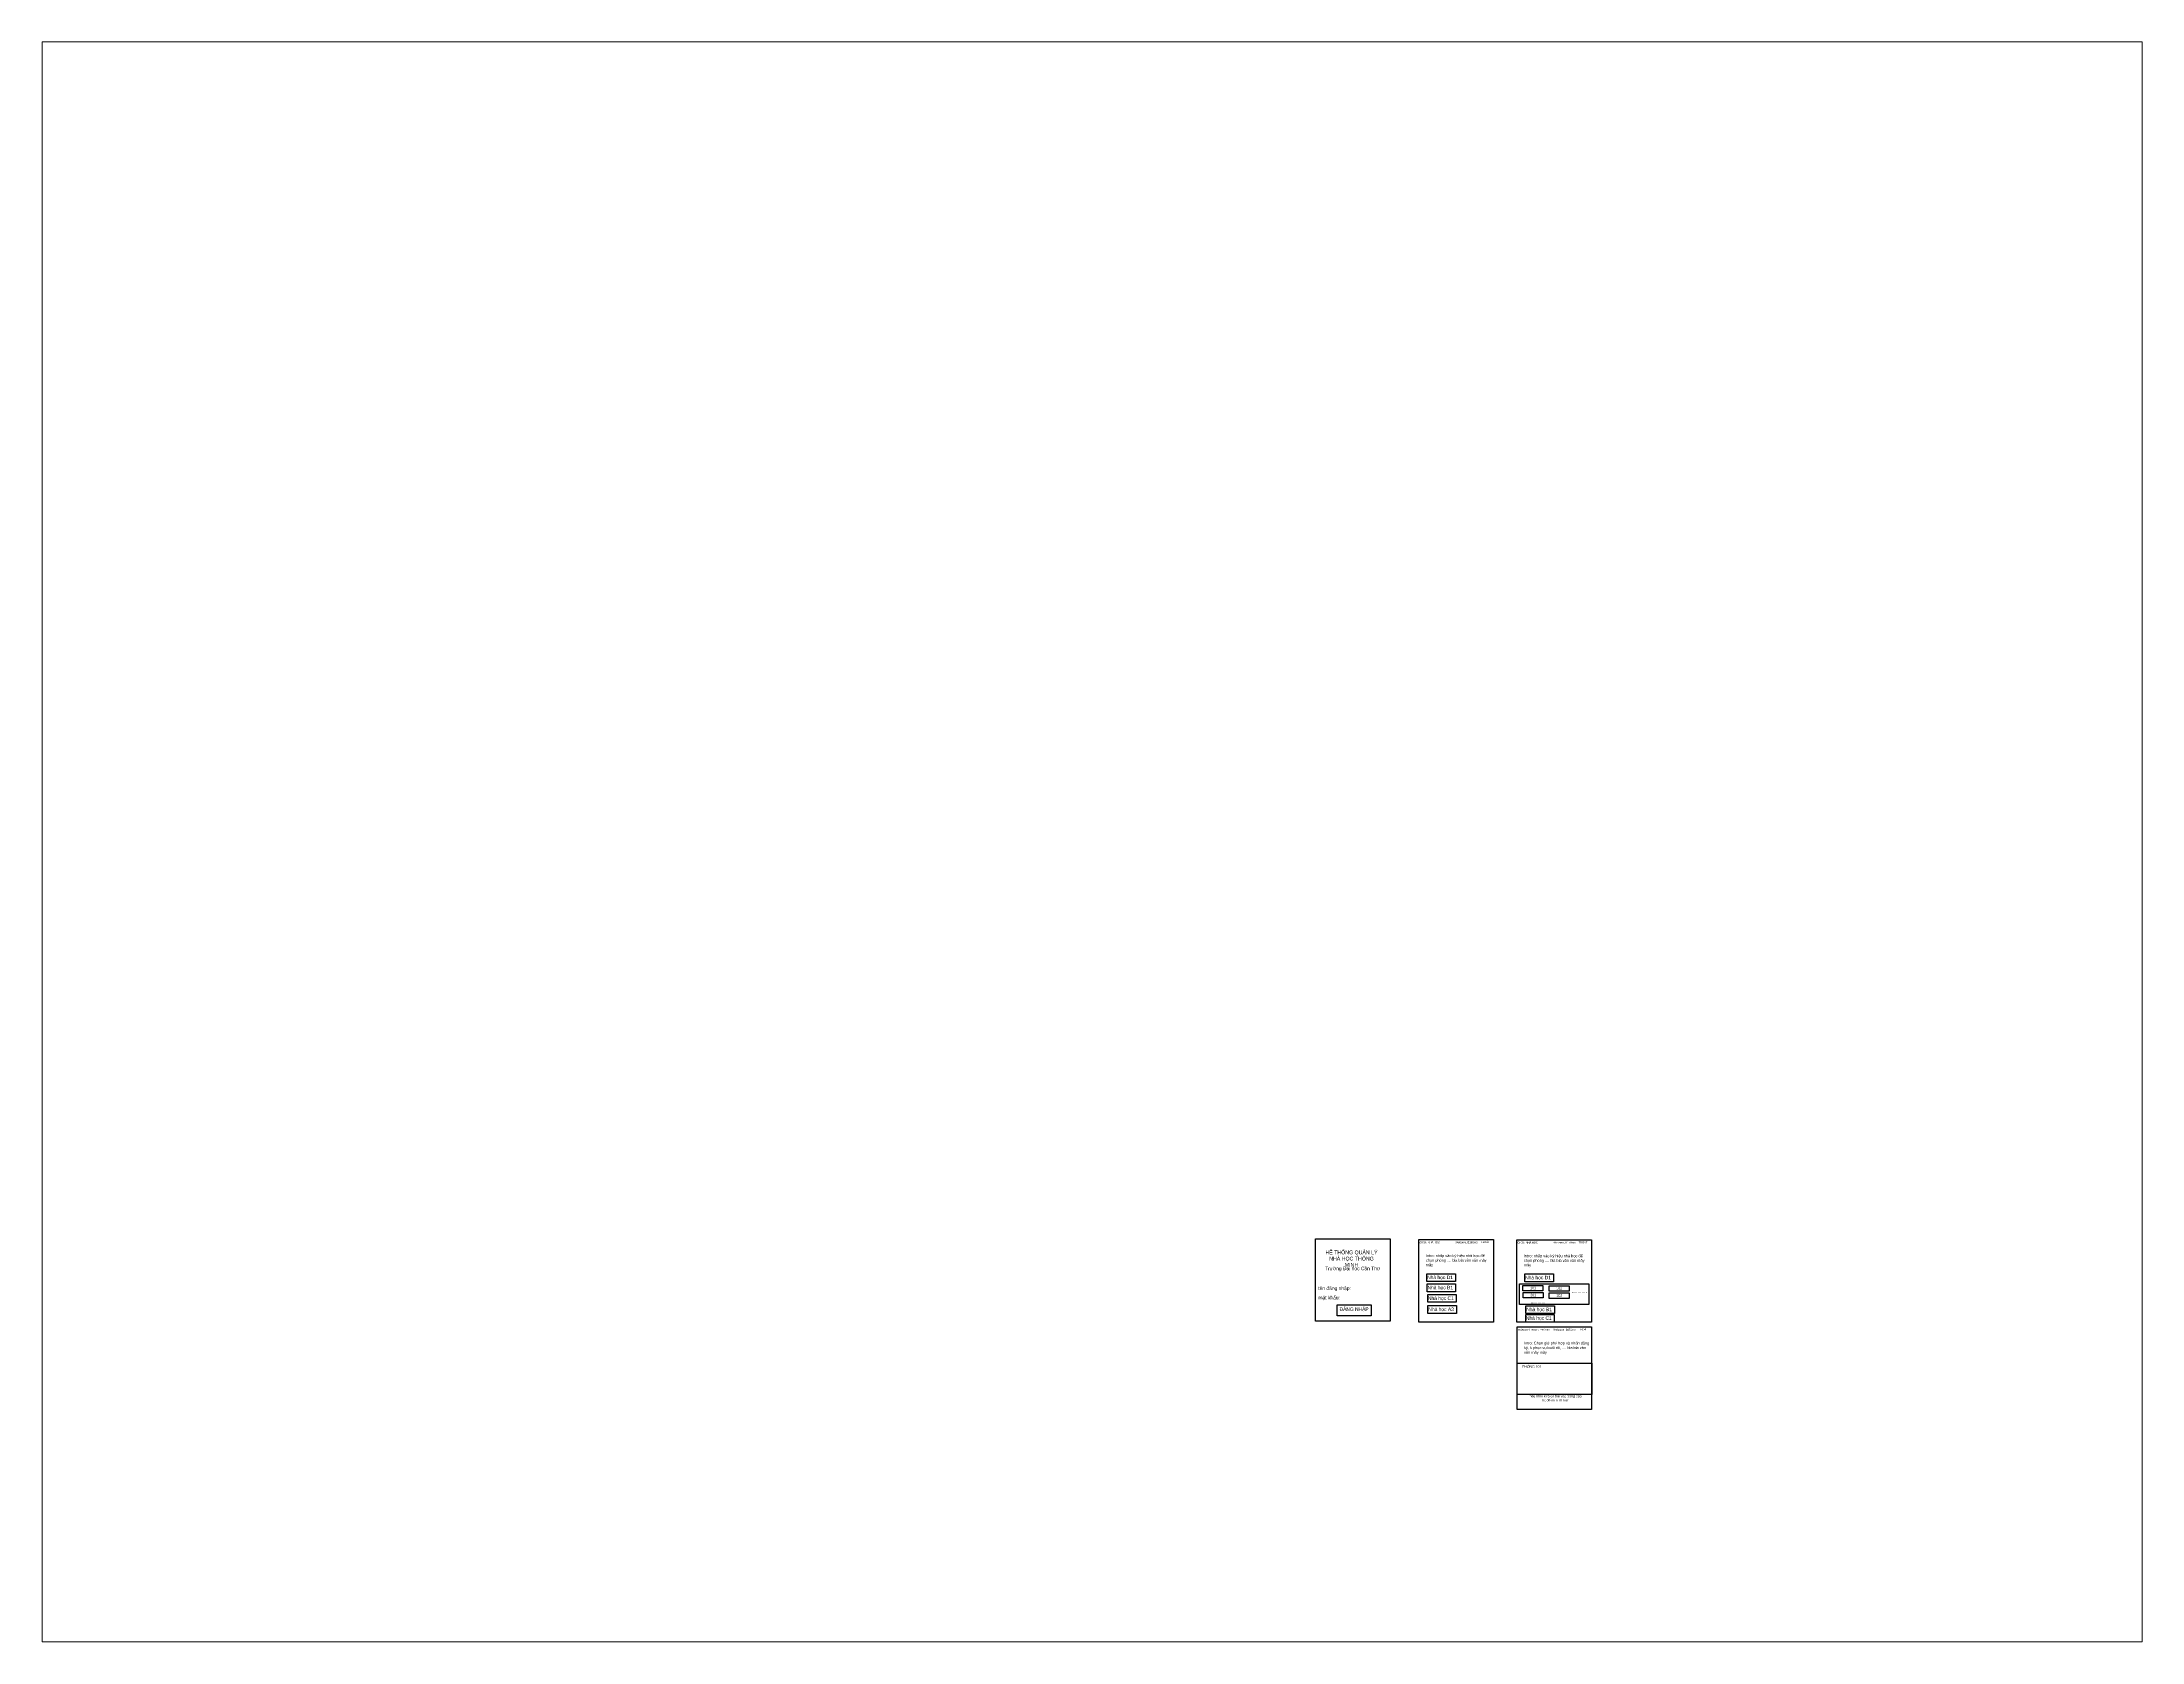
# Paper-space layout 'Layout2' of a CAD drawing. Header units: inches. Extents: x 1.05 to 9.45, y 0.8 to 7.2.
import ezdxf

# ---------------------------------------------------------------- set-up
doc = ezdxf.new("R2010")
doc.units = ezdxf.units.IN
doc.header["$MEASUREMENT"] = 0
doc.styles.get("Standard").update_dxf_attribs({"font": 'arial.ttf'})
picture_1 = doc.add_image_def('image1.jpg', size_in_pixel=(791, 332))

psp = doc.layouts.new('Layout2')

# ---------------------------------------------------------------- linework, layer by layer
for points in [[(6.144, 2.4131), (6.4421, 2.4131), (6.4421, 2.0832), (6.144, 2.0832)], [(6.5576, 2.4096), (6.8557, 2.4096), (6.8557, 2.0798), (6.5576, 2.0798)], [(6.9495, 2.4089), (7.2477, 2.4089), (7.2477, 2.079), (6.9495, 2.079)], [(6.5897, 2.2731), (6.7036, 2.2731), (6.7036, 2.242), (6.5897, 2.242)], [(6.9816, 2.2723), (7.0955, 2.2723), (7.0955, 2.2412), (6.9816, 2.2412)], [(6.5907, 2.2325), (6.7046, 2.2325), (6.7046, 2.2013), (6.5907, 2.2013)], [(6.5928, 2.19), (6.7068, 2.19), (6.7068, 2.1588), (6.5928, 2.1588)], [(6.9605, 2.2325), (7.2367, 2.2325), (7.2367, 2.1504), (6.9605, 2.1504)], [(6.9739, 2.2264), (7.0537, 2.2264), (7.0537, 2.2046), (6.9739, 2.2046)], [(6.9746, 2.1979), (7.0544, 2.1979), (7.0544, 2.1761), (6.9746, 2.1761)], [(7.0785, 2.2246), (7.1582, 2.2246), (7.1582, 2.2028), (7.0785, 2.2028)], [(7.0792, 2.1962), (7.1589, 2.1962), (7.1589, 2.1744), (7.0792, 2.1744)], [(6.2301, 2.1482), (6.3673, 2.1482), (6.3673, 2.1044), (6.2301, 2.1044)], [(6.2403, 2.1382), (6.2403, 2.1382), (6.2403, 2.1382), (6.2403, 2.1382)], [(6.5939, 2.1456), (6.7079, 2.1456), (6.7079, 2.1144), (6.5939, 2.1144)], [(6.9847, 2.1101), (7.0986, 2.1101), (7.0986, 2.079), (6.9847, 2.079)], [(6.9859, 2.1448), (7.0998, 2.1448), (7.0998, 2.1137), (6.9859, 2.1137)], [(6.9504, 2.06), (7.2485, 2.06), (7.2485, 1.7301), (6.9504, 1.7301)]]:
    psp.add_lwpolyline(points, close=True)

# ---------------------------------------------------------------- texts
at = {"attachment_point": 1}
for s, width, insert, char_height in [('\\pxqc;HỆ THỐNG QUẢN LÝ NHÀ HỌC THÔNG MINH', 0.235666, (6.1702, 2.366), 0.015), ('CHỌN NHÀ HỌC', 0.10258, (6.5591, 2.4022), 0.0075), ('Intro: nhấp vào ký hiệu nhà học để chọn phòng .... bla bla vân vân mây mây', 0.260355, (6.5854, 2.3507), 0.011), ('Welcome, B150xxx', 0.10258, (6.7027, 2.4025), 0.0075), ('THOÁT', 0.050972, (6.8048, 2.4033), 0.0075), ('CHỌN NHÀ HỌC', 0.10258, (6.951, 2.4014), 0.0075), ('Welcome, B150xxx', 0.10258, (7.0946, 2.4017), 0.0075), ('THOÁT', 0.050972, (7.1967, 2.4025), 0.0075), ('\\pxqc;Trường Đại học Cần Thơ', 0.29931, (6.1428, 2.3012), 0.014), ('Intro: nhấp vào ký hiệu nhà học để chọn phòng .... bla bla vân vân mây mây', 0.260355, (6.9773, 2.35), 0.011), ('tên đăng nhập:', 0.287016, (6.1551, 2.2218), 0.014), ('mật khẩu:', 0.286298, (6.1558, 2.1843), 0.014), ('\\pxqc;Nhà học D1', 0.102626, (6.5909, 2.2655), 0.014), ('\\pxqc;Nhà học B1', 0.102626, (6.5919, 2.2249), 0.014), ('\\pxqc;Nhà học D1', 0.102626, (6.9828, 2.2648), 0.014), ('\\pxqc;101', 0.078888, (6.9748, 2.2211), 0.0098), ('\\pxqc;201', 0.078888, (6.9755, 2.1927), 0.0098), ('\\pxqc;102', 0.078888, (7.0793, 2.2193), 0.0098), ('\\pxqc;202', 0.078888, (7.08, 2.1909), 0.0098), ('\\pxqc;...........', 0.102626, (7.1486, 2.21), 0.014), ('ĐĂNG NHẬP', 3.013115, (6.2403, 2.1382), 0.014), ('\\pxqc;Nhà học C1', 0.102626, (6.5941, 2.1824), 0.014), ('\\pxqc;Nhà học A3', 0.102626, (6.5952, 2.138), 0.014), ('\\pxqc;Nhà học C1', 0.102626, (6.9859, 2.1026), 0.014), ('\\pxqc;Nhà học B1', 0.102626, (6.9871, 2.1373), 0.014), ('\\pxqc;...........', 0.102626, (6.9832, 2.1691), 0.014), (' ĐĂNG KÝ MƯỢN PHÒNG', 0.131843, (6.9519, 2.0525), 0.0075), ('Welcome, B150xxx', 0.10258, (7.0955, 2.0528), 0.0075), ('THOÁT', 0.050972, (7.1976, 2.0536), 0.0075), ('Intro: Chọn giờ phù hợp và nhấn đăng ký, k phục vụ buổi tối, .... bla bla vân vân mây mây', 0.260355, (6.9781, 2.001), 0.011), ('\\pxqc;PHÒNG 101', 0.078888, (6.9694, 1.9067), 0.0098), ('\\pxqc;nếu nhìn k rõ có thể vào trang của lrc để nhìn rõ hơn', 0.216743, (6.9959, 1.7883), 0.0098)]:
    psp.add_mtext_dynamic_manual_height_columns(s, width=width, gutter_width=1, heights=[0], dxfattribs=dict(at, insert=insert, char_height=char_height))

# ---------------------------------------------------------------- pictures from other files: only their frames are drawn
image = psp.add_image(picture_1, insert=(6.9506, 1.7899), size_in_units=(0.2989, 0.1255), rotation=-0.03229)
image.dxf.flags = 7

# ---------------------------------------------------------------- viewports
at = {"layer": '0'}
psp.add_viewport(center=(5.25, 4), size=(8.4, 6.4), view_center_point=(5.2295, 2.968), view_height=3.692058, dxfattribs=at)

doc.saveas('drawing.dxf')
